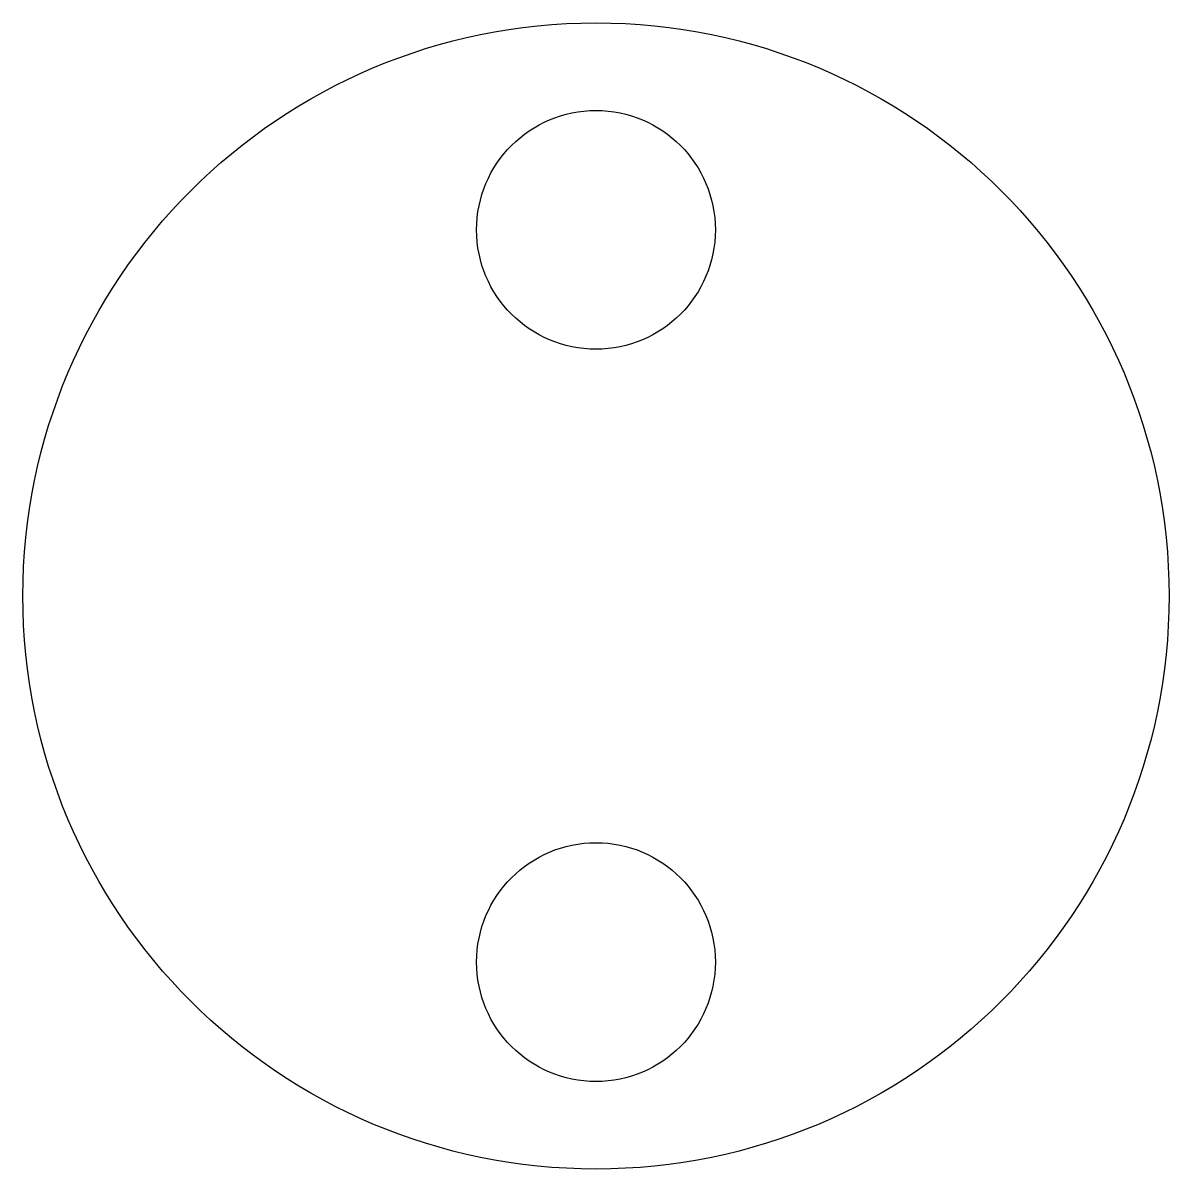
# Model space of a CAD drawing. Extents: x -12.2 to 9.4, y -56.1 to -34.5.
import ezdxf

# ---------------------------------------------------------------- set-up
doc = ezdxf.new("R2010")
doc.units = 0
doc.layers.add('VISIBLE', color=7, linetype='CONTINUOUS')

msp = doc.modelspace()

# ---------------------------------------------------------------- linework, layer by layer
at = {"layer": 'VISIBLE'}
for centre, radius in [((-1.442, -45.284), 10.8), ((-1.442, -38.384), 2.25), ((-1.442, -52.184), 2.25)]:
    msp.add_circle(centre, radius, dxfattribs=at)

doc.saveas('drawing.dxf')
